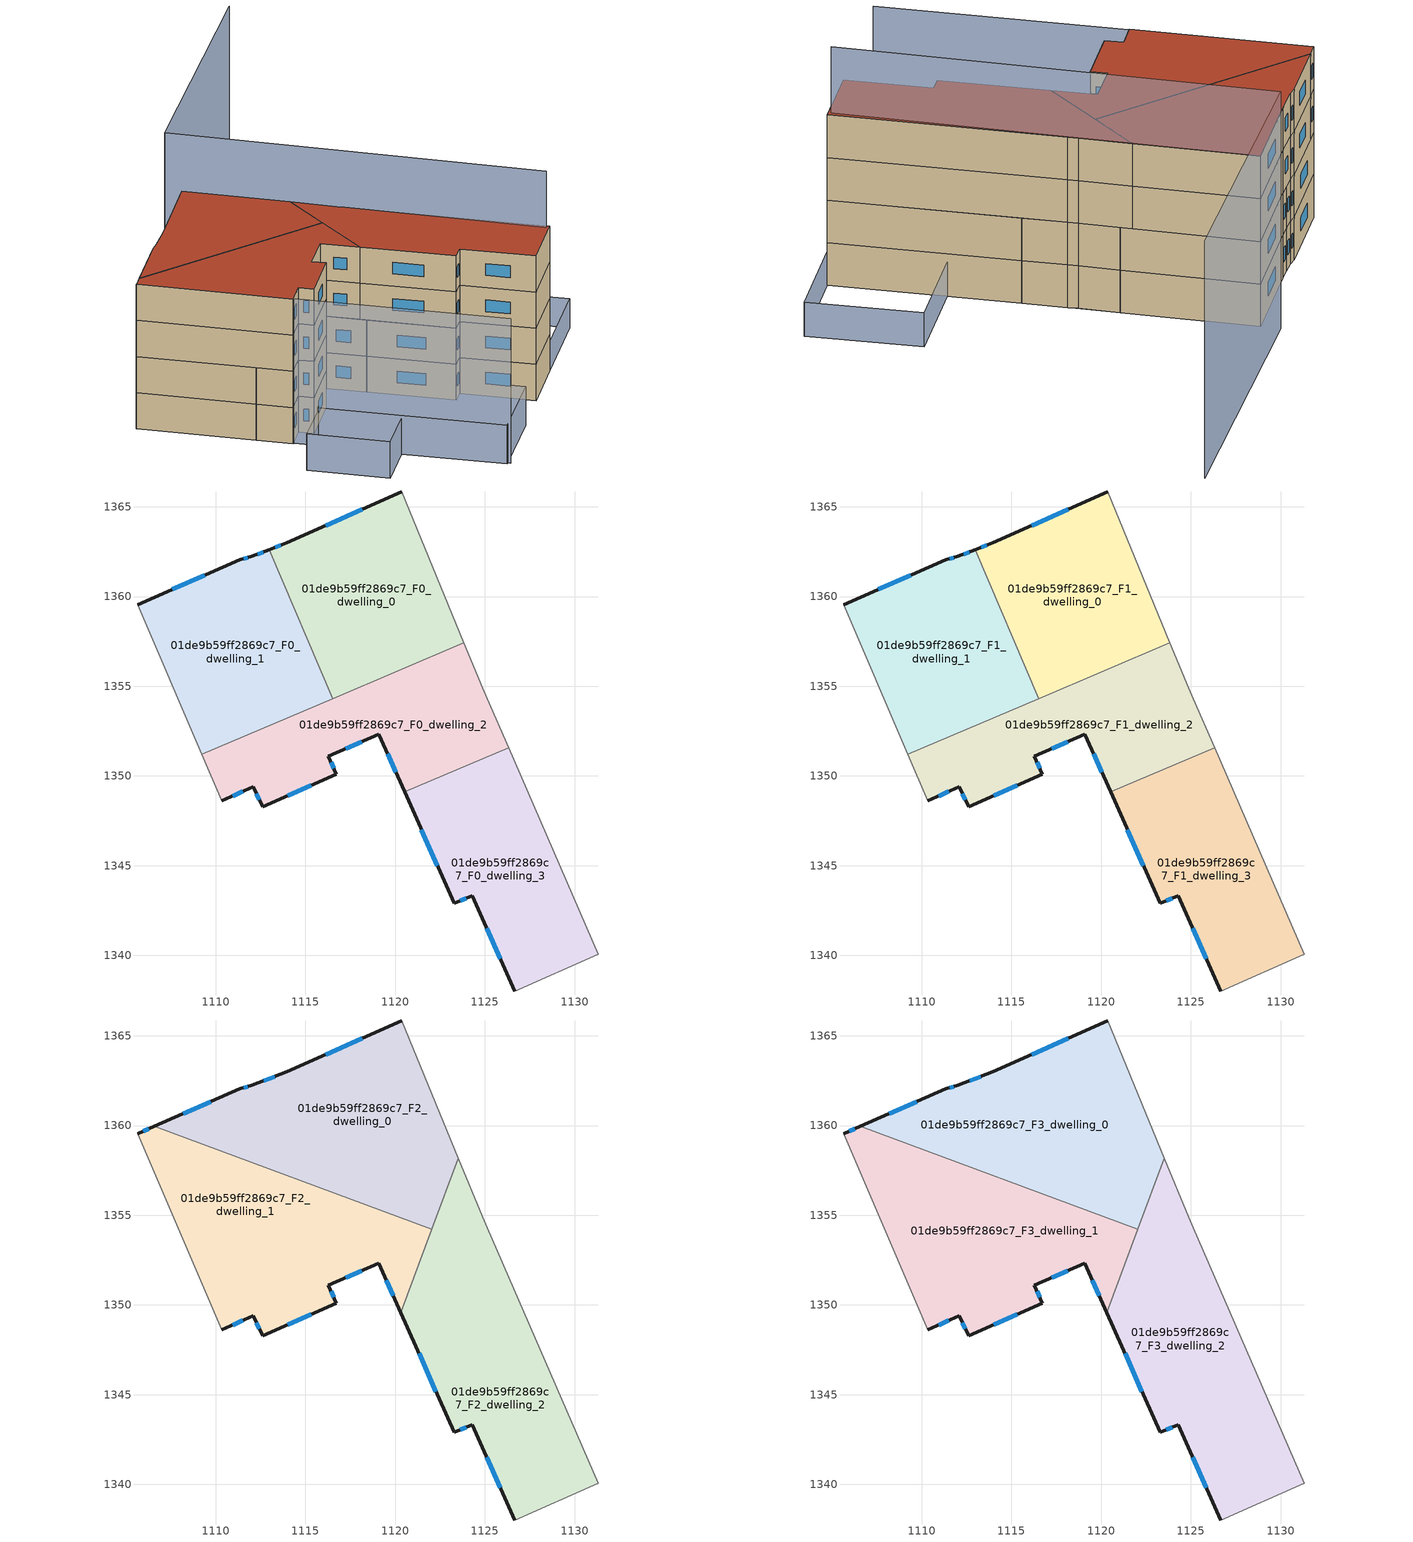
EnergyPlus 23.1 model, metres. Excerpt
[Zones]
01de9b59ff2869c7_F0_dwelling_0
 floor ground (EU_floor_Construction): 1120.35,1365.83 1123.83,1357.42 1116.52,1354.31 1112.98,1362.61 1113.94,1362.99 z0
 wall outside (EU_wall_Construction): 1120.35,1365.83 1113.94,1362.99 1112.98,1362.61 z0:3
 wall adiabatic (EU_wall_Construction): 1123.83,1357.42 1120.35,1365.83 z0:3
 wall to 01de9b59ff2869c7_F0_dwelling_1 (EU_wall_Construction): 1112.98,1362.61 1116.52,1354.31 z0:3
 wall to 01de9b59ff2869c7_F0_dwelling_2 (EU_wall_Construction): 1116.52,1354.31 1123.83,1357.42 z0:3
 window (EU_Window_Construction): 1113.62,1362.86 1113.31,1362.74 / 1118.17,1364.86 1116.12,1363.95 z1.02:1.98
01de9b59ff2869c7_F0_dwelling_1
 floor ground (EU_floor_Construction): 1112.98,1362.61 1116.52,1354.31 1109.23,1351.2 1105.64,1359.56 1111.32,1362.04 1112.01,1362.24 z0
 wall outside (EU_wall_Construction): 1112.98,1362.61 1112.01,1362.24 1111.32,1362.04 1105.64,1359.56 z0:3
 wall adiabatic (EU_wall_Construction): 1105.64,1359.56 1109.23,1351.2 z0:3
 wall to 01de9b59ff2869c7_F0_dwelling_2 (EU_wall_Construction): 1109.23,1351.2 1116.52,1354.31 z0:3
 window (EU_Window_Construction): 1109.39,1361.2 1107.57,1360.4 / 1111.78,1362.17 1111.56,1362.11 / 1112.65,1362.48 1112.34,1362.36 z1.02:1.98
01de9b59ff2869c7_F0_dwelling_2
 floor ground (EU_floor_Construction): 1123.83,1357.42 1124.87,1354.9 1125.14,1354.29 1126.32,1351.58 1120.53,1349.11 1119.1,1352.33 1116.28,1351.11 1116.72,1350.09 1112.61,1348.28 1112.09,1349.41 1110.34,1348.61 1109.23,1351.2 z0
 wall outside (EU_wall_Construction): 1110.34,1348.61 1112.09,1349.41 1112.61,1348.28 1116.72,1350.09 1116.28,1351.11 1119.1,1352.33 1120.53,1349.11 z0:3
 wall adiabatic (EU_wall_Construction): 1109.23,1351.2 1110.34,1348.61 / 1126.32,1351.58 1125.14,1354.29 1124.87,1354.9 1123.83,1357.42 z0:3
 wall to 01de9b59ff2869c7_F0_dwelling_3 (EU_wall_Construction): 1120.53,1349.11 1126.32,1351.58 z0:3
 window (EU_Window_Construction): 1114.01,1348.89 1115.32,1349.47 / 1112.27,1349.02 1112.43,1348.66 / 1110.94,1348.88 1111.49,1349.13 / 1119.58,1351.23 1120.04,1350.2 / 1117.24,1351.52 1118.14,1351.91 / 1116.57,1350.44 1116.43,1350.76 z1.02:1.98
01de9b59ff2869c7_F0_dwelling_3
 floor ground (EU_floor_Construction): 1126.32,1351.58 1131.33,1340.06 1126.68,1338.01 1124.3,1343.32 1123.28,1342.89 1120.53,1349.11 z0
 wall outside (EU_wall_Construction): 1120.53,1349.11 1123.28,1342.89 1124.3,1343.32 1126.68,1338.01 z0:3
 wall adiabatic (EU_wall_Construction): 1126.68,1338.01 1131.33,1340.06 1126.32,1351.58 z0:3
 window (EU_Window_Construction): 1121.46,1346.99 1122.34,1345.01 / 1125.11,1341.52 1125.87,1339.82 / 1123.63,1343.04 1123.96,1343.18 z1.02:1.98
01de9b59ff2869c7_F1_dwelling_0
 floor to 01de9b59ff2869c7_F0_dwelling_0 (EU_floor_Construction): 1120.35,1365.83 1123.83,1357.42 1116.52,1354.31 1112.98,1362.61 1113.94,1362.99 z3
 wall outside (EU_wall_Construction): 1120.35,1365.83 1113.94,1362.99 1112.98,1362.61 z3:6
 wall adiabatic (EU_wall_Construction): 1123.83,1357.42 1120.35,1365.83 z3:6
 wall to 01de9b59ff2869c7_F1_dwelling_1 (EU_wall_Construction): 1112.98,1362.61 1116.52,1354.31 z3:6
 wall to 01de9b59ff2869c7_F1_dwelling_2 (EU_wall_Construction): 1116.52,1354.31 1123.83,1357.42 z3:6
 window (EU_Window_Construction): 1113.62,1362.86 1113.31,1362.74 / 1118.17,1364.86 1116.12,1363.95 z4.02:4.98
01de9b59ff2869c7_F1_dwelling_1
 floor to 01de9b59ff2869c7_F0_dwelling_1 (EU_floor_Construction): 1112.98,1362.61 1116.52,1354.31 1109.23,1351.2 1105.64,1359.56 1111.32,1362.04 1112.01,1362.24 z3
 wall outside (EU_wall_Construction): 1112.98,1362.61 1112.01,1362.24 1111.32,1362.04 1105.64,1359.56 z3:6
 wall adiabatic (EU_wall_Construction): 1105.64,1359.56 1109.23,1351.2 z3:6
 wall to 01de9b59ff2869c7_F1_dwelling_2 (EU_wall_Construction): 1109.23,1351.2 1116.52,1354.31 z3:6
 window (EU_Window_Construction): 1109.39,1361.2 1107.57,1360.4 / 1111.78,1362.17 1111.56,1362.11 / 1112.65,1362.48 1112.34,1362.36 z4.02:4.98
01de9b59ff2869c7_F1_dwelling_2
 floor to 01de9b59ff2869c7_F0_dwelling_2 (EU_floor_Construction): 1123.83,1357.42 1124.87,1354.9 1125.14,1354.29 1126.32,1351.58 1120.53,1349.11 1119.1,1352.33 1116.28,1351.11 1116.72,1350.09 1112.61,1348.28 1112.09,1349.41 1110.34,1348.61 1109.23,1351.2 z3
 wall outside (EU_wall_Construction): 1110.34,1348.61 1112.09,1349.41 1112.61,1348.28 1116.72,1350.09 1116.28,1351.11 1119.1,1352.33 1120.53,1349.11 z3:6
 wall adiabatic (EU_wall_Construction): 1109.23,1351.2 1110.34,1348.61 / 1126.32,1351.58 1125.14,1354.29 1124.87,1354.9 1123.83,1357.42 z3:6
 wall to 01de9b59ff2869c7_F1_dwelling_3 (EU_wall_Construction): 1120.53,1349.11 1126.32,1351.58 z3:6
 window (EU_Window_Construction): 1114.01,1348.89 1115.32,1349.47 / 1112.27,1349.02 1112.43,1348.66 / 1110.94,1348.88 1111.49,1349.13 / 1119.58,1351.23 1120.04,1350.2 / 1117.24,1351.52 1118.14,1351.91 / 1116.57,1350.44 1116.43,1350.76 z4.02:4.98
01de9b59ff2869c7_F1_dwelling_3
 floor to 01de9b59ff2869c7_F0_dwelling_3 (EU_floor_Construction): 1126.32,1351.58 1131.33,1340.06 1126.68,1338.01 1124.3,1343.32 1123.28,1342.89 1120.53,1349.11 z3
 wall outside (EU_wall_Construction): 1120.53,1349.11 1123.28,1342.89 1124.3,1343.32 1126.68,1338.01 z3:6
 wall adiabatic (EU_wall_Construction): 1126.68,1338.01 1131.33,1340.06 1126.32,1351.58 z3:6
 window (EU_Window_Construction): 1121.46,1346.99 1122.34,1345.01 / 1125.11,1341.52 1125.87,1339.82 / 1123.63,1343.04 1123.96,1343.18 z4.02:4.98
01de9b59ff2869c7_F2_dwelling_0
 floor to 01de9b59ff2869c7_F1_dwelling_0 (EU_floor_Construction): 1120.35,1365.83 1123.51,1358.18 1123.12,1357.12 1118.99,1355.36 1115.52,1356.65 1112.98,1362.61 1113.94,1362.99 z6
 floor to 01de9b59ff2869c7_F1_dwelling_1 (EU_floor_Construction): 1112.98,1362.61 1115.52,1356.65 1106.57,1359.96 1111.32,1362.04 1112.01,1362.24 z6
 floor to 01de9b59ff2869c7_F1_dwelling_2 (EU_floor_Construction): 1123.12,1357.12 1122.05,1354.23 1118.99,1355.36 z6
 wall outside (EU_wall_Construction): 1120.35,1365.83 1113.94,1362.99 1112.01,1362.24 1111.32,1362.04 1106.57,1359.96 z6:9
 wall adiabatic (EU_wall_Construction): 1123.52,1358.18 1120.35,1365.83 z6:9
 wall to 01de9b59ff2869c7_F2_dwelling_1 (EU_wall_Construction): 1106.57,1359.96 1122.05,1354.23 z6:9
 wall to 01de9b59ff2869c7_F2_dwelling_2 (EU_wall_Construction): 1122.05,1354.23 1123.52,1358.18 z6:9
 window (EU_Window_Construction): 1113.29,1362.73 1112.67,1362.49 / 1118.17,1364.86 1116.12,1363.95 / 1109.71,1361.34 1108.19,1360.67 / 1111.78,1362.17 1111.56,1362.11 z7.02:7.98
01de9b59ff2869c7_F2_dwelling_1
 floor to 01de9b59ff2869c7_F1_dwelling_1 (EU_floor_Construction): 1115.52,1356.65 1116.52,1354.31 1109.23,1351.2 1105.64,1359.56 1106.57,1359.96 z6
 floor to 01de9b59ff2869c7_F1_dwelling_0 (EU_floor_Construction): 1118.99,1355.36 1116.52,1354.31 1115.52,1356.65 z6
 floor to 01de9b59ff2869c7_F1_dwelling_2 (EU_floor_Construction): 1122.05,1354.23 1120.32,1349.57 1119.1,1352.33 1116.28,1351.11 1116.72,1350.09 1112.61,1348.28 1112.09,1349.41 1110.34,1348.61 1109.23,1351.2 1118.99,1355.36 z6
 wall outside (EU_wall_Construction): 1110.34,1348.61 1112.09,1349.41 1112.61,1348.28 1116.72,1350.09 1116.28,1351.11 1119.1,1352.33 1120.32,1349.57 / 1106.57,1359.96 1105.64,1359.56 z6:9
 wall adiabatic (EU_wall_Construction): 1105.64,1359.56 1110.34,1348.61 z6:9
 wall to 01de9b59ff2869c7_F2_dwelling_2 (EU_wall_Construction): 1120.32,1349.57 1122.05,1354.23 z6:9
 window (EU_Window_Construction): 1119.51,1351.39 1119.91,1350.51 / 1117.24,1351.52 1118.14,1351.91 / 1116.57,1350.44 1116.43,1350.76 / 1114.01,1348.89 1115.32,1349.47 / 1112.27,1349.02 1112.43,1348.66 / 1110.94,1348.88 1111.49,1349.13 / 1106.26,1359.83 1105.96,1359.69 z7.02:7.98
01de9b59ff2869c7_F2_dwelling_2
 floor to 01de9b59ff2869c7_F1_dwelling_2 (EU_floor_Construction): 1123.83,1357.42 1124.87,1354.9 1125.14,1354.29 1126.32,1351.58 1120.53,1349.11 1120.32,1349.57 1123.12,1357.12 z6
 floor to 01de9b59ff2869c7_F1_dwelling_3 (EU_floor_Construction): 1126.32,1351.58 1131.33,1340.06 1126.68,1338.01 1124.3,1343.32 1123.28,1342.89 1120.53,1349.11 z6
 floor to 01de9b59ff2869c7_F1_dwelling_0 (EU_floor_Construction): 1123.51,1358.18 1123.83,1357.42 1123.12,1357.12 z6
 wall outside (EU_wall_Construction): 1120.32,1349.57 1123.28,1342.89 1124.3,1343.32 1126.68,1338.01 z6:9
 wall adiabatic (EU_wall_Construction): 1126.68,1338.01 1131.33,1340.06 1125.14,1354.29 1124.87,1354.9 1123.52,1358.18 z6:9
 window (EU_Window_Construction): 1121.33,1347.3 1122.27,1345.16 / 1125.11,1341.52 1125.87,1339.82 / 1123.63,1343.04 1123.96,1343.18 z7.02:7.98
01de9b59ff2869c7_F3_dwelling_0
 floor to 01de9b59ff2869c7_F2_dwelling_0 (EU_floor_Construction): 1120.35,1365.83 1123.52,1358.18 1122.05,1354.23 1106.57,1359.96 1111.32,1362.04 1112.01,1362.24 1113.94,1362.99 z9
 wall outside (EU_wall_Construction): 1120.35,1365.83 1113.94,1362.99 1112.01,1362.24 1111.32,1362.04 1106.57,1359.96 z9:12
 wall adiabatic (EU_wall_Construction): 1123.52,1358.18 1120.35,1365.83 z9:12
 wall to 01de9b59ff2869c7_F3_dwelling_1 (EU_wall_Construction): 1106.57,1359.96 1122.05,1354.23 z9:12
 wall to 01de9b59ff2869c7_F3_dwelling_2 (EU_wall_Construction): 1122.05,1354.23 1123.52,1358.18 z9:12
 window (EU_Window_Construction): 1113.29,1362.73 1112.67,1362.49 / 1118.17,1364.86 1116.12,1363.95 / 1109.71,1361.34 1108.19,1360.67 / 1111.78,1362.17 1111.56,1362.11 z10.02:10.98
 roof outside (EU_roof_Construction): 1122.05,1354.23 1123.52,1358.18 1120.35,1365.83 1113.94,1362.99 1112.01,1362.24 1111.32,1362.04 1106.57,1359.96 z12
01de9b59ff2869c7_F3_dwelling_1
 floor to 01de9b59ff2869c7_F2_dwelling_1 (EU_floor_Construction): 1122.05,1354.23 1120.32,1349.57 1119.1,1352.33 1116.28,1351.11 1116.72,1350.09 1112.61,1348.28 1112.09,1349.41 1110.34,1348.61 1105.64,1359.56 1106.57,1359.96 z9
 wall outside (EU_wall_Construction): 1110.34,1348.61 1112.09,1349.41 1112.61,1348.28 1116.72,1350.09 1116.28,1351.11 1119.1,1352.33 1120.32,1349.57 / 1106.57,1359.96 1105.64,1359.56 z9:12
 wall adiabatic (EU_wall_Construction): 1105.64,1359.56 1110.34,1348.61 z9:12
 wall to 01de9b59ff2869c7_F3_dwelling_2 (EU_wall_Construction): 1120.32,1349.57 1122.05,1354.23 z9:12
 window (EU_Window_Construction): 1119.51,1351.39 1119.91,1350.51 / 1117.24,1351.52 1118.14,1351.91 / 1116.57,1350.44 1116.43,1350.76 / 1114.01,1348.89 1115.32,1349.47 / 1112.27,1349.02 1112.43,1348.66 / 1110.94,1348.88 1111.49,1349.13 / 1106.26,1359.83 1105.96,1359.69 z10.02:10.98
 roof outside (EU_roof_Construction): 1120.32,1349.57 1122.05,1354.23 1106.57,1359.96 1105.64,1359.56 1110.34,1348.61 1112.09,1349.41 1112.61,1348.28 1116.72,1350.09 1116.28,1351.11 1119.1,1352.33 z12
01de9b59ff2869c7_F3_dwelling_2
 floor to 01de9b59ff2869c7_F2_dwelling_2 (EU_floor_Construction): 1124.87,1354.9 1125.14,1354.29 1131.33,1340.06 1126.68,1338.01 1124.3,1343.32 1123.28,1342.89 1120.32,1349.57 1123.52,1358.18 z9
 wall outside (EU_wall_Construction): 1120.32,1349.57 1123.28,1342.89 1124.3,1343.32 1126.68,1338.01 z9:12
 wall adiabatic (EU_wall_Construction): 1126.68,1338.01 1131.33,1340.06 1125.14,1354.29 1124.87,1354.9 1123.52,1358.18 z9:12
 window (EU_Window_Construction): 1121.33,1347.3 1122.27,1345.16 / 1125.11,1341.52 1125.87,1339.82 / 1123.63,1343.04 1123.96,1343.18 z10.02:10.98
 roof outside (EU_roof_Construction): 1131.33,1340.06 1125.14,1354.29 1124.87,1354.9 1123.52,1358.18 1120.32,1349.57 1123.28,1342.89 1124.3,1343.32 1126.68,1338.01 z12
shading: 1117.09,1349.5 1122.85,1336.29 / 1122.85,1336.29 1116.76,1333.64 / 1116.76,1333.64 1111,1346.85 / 1111,1346.85 1117.09,1349.5 z0:3.2; 1105.64,1359.56 1116.96,1333.5 z0:12; 1109.79,1339.41 1107.3,1345.21 / 1107.3,1345.21 1111.1,1346.84 / 1111.1,1346.84 1113.59,1341.04 / 1113.59,1341.04 1109.79,1339.41 z0:3; 1138.09,1343.05 1131.33,1340.06 / 1131.33,1340.06 1128.2,1347.15 / 1128.2,1347.15 1134.95,1350.14 / 1134.95,1350.14 1138.09,1343.05 z0:2.4; 1130.97,1340.15 1119.85,1367.04 / 1119.85,1367.04 1140,1375.36 z0:16.7
[Building]
EU S2 Campaign: North Axis=0; Terrain=City; Solar Distribution=FullExterior
[Site:Location]
Vienna: Latitude=48; Longitude=16.5; Time Zone=1; Elevation=183
[SizingPeriod:WeatherFileDays]
AnnualSizingPeriod: Begin Month=1; Begin Day of Month=1; End Month=12; End Day of Month=31; Day of Week for Start Day=Monday; Use Weather File Daylight Saving Period=No; Use Weather File Rain and Snow Indicators=No
[MATERIAL]
EU_InternalMass_Material: Roughness=MediumRough; Thickness=0.1; Conductivity=1; Density=1800; Specific Heat=900; Thermal Absorptance=0.9; Solar Absorptance=0.7; Visible Absorptance=0.7
[MATERIAL:NOMASS] Roughness=MediumRough; Thermal Absorptance=0.9; Solar Absorptance=0.7; Visible Absorptance=0.7
Name | Thermal Resistance
EU_wall_NoMass | 0.942466
EU_roof_NoMass | 0.551687
EU_floor_NoMass | 0.66527
[WINDOWMATERIAL:SIMPLEGLAZINGSYSTEM]
EU_Window_SimpleGlazing: UFactor=2.03367; Solar Heat Gain Coefficient=0.65; Visible Transmittance=0.65
[CONSTRUCTION]
EU_wall_Construction: EU_wall_NoMass
EU_roof_Construction: EU_roof_NoMass
EU_floor_Construction: EU_floor_NoMass
EU_Window_Construction: EU_Window_SimpleGlazing
EU_InternalMass_Construction: EU_InternalMass_Material
[ZONE] Type=1; Multiplier=1; Ceiling Height=autocalculate; Floor Area=autocalculate; Part of Total Floor Area=Yes
Name | Volume
01de9b59ff2869c7_F0_dwelling_0; 01de9b59ff2869c7_F1_dwelling_0 | 216.881
01de9b59ff2869c7_F2_dwelling_0; 01de9b59ff2869c7_F3_dwelling_0 | 289.184
01de9b59ff2869c7_F0_dwelling_1; 01de9b59ff2869c7_F1_dwelling_1 | 216.897
01de9b59ff2869c7_F2_dwelling_1; 01de9b59ff2869c7_F3_dwelling_1 | 289.209
01de9b59ff2869c7_F0_dwelling_2; 01de9b59ff2869c7_F1_dwelling_2 | 216.896
01de9b59ff2869c7_F2_dwelling_2; 01de9b59ff2869c7_F3_dwelling_2 | 289.187
01de9b59ff2869c7_F0_dwelling_3; 01de9b59ff2869c7_F1_dwelling_3 | 216.886
[INTERNALMASS] Construction=EU_InternalMass_Construction
Name | Zone or ZoneList | Surface Area
01de9b59ff2869c7_F0_dwelling_0_EU_InternalMass | 01de9b59ff2869c7_F0_dwelling_0 | 72.2923
01de9b59ff2869c7_F0_dwelling_1_EU_InternalMass | 01de9b59ff2869c7_F0_dwelling_1 | 72.3002
01de9b59ff2869c7_F0_dwelling_2_EU_InternalMass | 01de9b59ff2869c7_F0_dwelling_2 | 72.2987
01de9b59ff2869c7_F0_dwelling_3_EU_InternalMass | 01de9b59ff2869c7_F0_dwelling_3 | 72.2954
01de9b59ff2869c7_F1_dwelling_0_EU_InternalMass | 01de9b59ff2869c7_F1_dwelling_0 | 72.2923
01de9b59ff2869c7_F1_dwelling_1_EU_InternalMass | 01de9b59ff2869c7_F1_dwelling_1 | 72.3002
01de9b59ff2869c7_F1_dwelling_2_EU_InternalMass | 01de9b59ff2869c7_F1_dwelling_2 | 72.2987
01de9b59ff2869c7_F1_dwelling_3_EU_InternalMass | 01de9b59ff2869c7_F1_dwelling_3 | 72.2954
01de9b59ff2869c7_F2_dwelling_0_EU_InternalMass | 01de9b59ff2869c7_F2_dwelling_0 | 96.3946
01de9b59ff2869c7_F2_dwelling_1_EU_InternalMass | 01de9b59ff2869c7_F2_dwelling_1 | 96.4035
01de9b59ff2869c7_F2_dwelling_2_EU_InternalMass | 01de9b59ff2869c7_F2_dwelling_2 | 96.3958
01de9b59ff2869c7_F3_dwelling_0_EU_InternalMass | 01de9b59ff2869c7_F3_dwelling_0 | 96.3946
01de9b59ff2869c7_F3_dwelling_1_EU_InternalMass | 01de9b59ff2869c7_F3_dwelling_1 | 96.4035
01de9b59ff2869c7_F3_dwelling_2_EU_InternalMass | 01de9b59ff2869c7_F3_dwelling_2 | 96.3958
[OTHEREQUIPMENT] Fuel Type=Electricity; Design Level Calculation Method=Watts/Area; Power per Zone Floor Area=1; Fraction Latent=0; Fraction Radiant=0; Fraction Lost=0; Carbon Dioxide Generation Rate=0; EndUse Subcategory=EU_Step8_InternalGains
Name | Zone or ZoneList or Space or SpaceList | Schedule
EU_Step8_InternalGain_01de9b59ff2869c7_F0_dwelling_0_f000 | 01de9b59ff2869c7_F0_dwelling_0 | EU_Step8_GainSchedule_01de9b59ff2869c7_F0_dwelling_0_f000
EU_Step8_InternalGain_01de9b59ff2869c7_F0_dwelling_1_f000 | 01de9b59ff2869c7_F0_dwelling_1 | EU_Step8_GainSchedule_01de9b59ff2869c7_F0_dwelling_1_f000
EU_Step8_InternalGain_01de9b59ff2869c7_F0_dwelling_2_f000 | 01de9b59ff2869c7_F0_dwelling_2 | EU_Step8_GainSchedule_01de9b59ff2869c7_F0_dwelling_2_f000
EU_Step8_InternalGain_01de9b59ff2869c7_F0_dwelling_3_f000 | 01de9b59ff2869c7_F0_dwelling_3 | EU_Step8_GainSchedule_01de9b59ff2869c7_F0_dwelling_3_f000
EU_Step8_InternalGain_01de9b59ff2869c7_F1_dwelling_0_f000 | 01de9b59ff2869c7_F1_dwelling_0 | EU_Step8_GainSchedule_01de9b59ff2869c7_F1_dwelling_0_f000
EU_Step8_InternalGain_01de9b59ff2869c7_F1_dwelling_1_f000 | 01de9b59ff2869c7_F1_dwelling_1 | EU_Step8_GainSchedule_01de9b59ff2869c7_F1_dwelling_1_f000
EU_Step8_InternalGain_01de9b59ff2869c7_F1_dwelling_2_f000 | 01de9b59ff2869c7_F1_dwelling_2 | EU_Step8_GainSchedule_01de9b59ff2869c7_F1_dwelling_2_f000
EU_Step8_InternalGain_01de9b59ff2869c7_F1_dwelling_3_f000 | 01de9b59ff2869c7_F1_dwelling_3 | EU_Step8_GainSchedule_01de9b59ff2869c7_F1_dwelling_3_f000
EU_Step8_InternalGain_01de9b59ff2869c7_F2_dwelling_0_f000 | 01de9b59ff2869c7_F2_dwelling_0 | EU_Step8_GainSchedule_01de9b59ff2869c7_F2_dwelling_0_f000
EU_Step8_InternalGain_01de9b59ff2869c7_F2_dwelling_1_f000 | 01de9b59ff2869c7_F2_dwelling_1 | EU_Step8_GainSchedule_01de9b59ff2869c7_F2_dwelling_1_f000
EU_Step8_InternalGain_01de9b59ff2869c7_F2_dwelling_2_f000 | 01de9b59ff2869c7_F2_dwelling_2 | EU_Step8_GainSchedule_01de9b59ff2869c7_F2_dwelling_2_f000
EU_Step8_InternalGain_01de9b59ff2869c7_F3_dwelling_0_f000 | 01de9b59ff2869c7_F3_dwelling_0 | EU_Step8_GainSchedule_01de9b59ff2869c7_F3_dwelling_0_f000
EU_Step8_InternalGain_01de9b59ff2869c7_F3_dwelling_1_f000 | 01de9b59ff2869c7_F3_dwelling_1 | EU_Step8_GainSchedule_01de9b59ff2869c7_F3_dwelling_1_f000
EU_Step8_InternalGain_01de9b59ff2869c7_F3_dwelling_2_f000 | 01de9b59ff2869c7_F3_dwelling_2 | EU_Step8_GainSchedule_01de9b59ff2869c7_F3_dwelling_2_f000
[ZONEVENTILATION:DESIGNFLOWRATE] Schedule=EU_AlwaysOn; Design Flow Rate Calculation Method=AirChanges/Hour; Air Changes per Hour=0.530523; Ventilation Type=Natural; Fan Pressure Rise=0; Fan Total Efficiency=1; Constant Term Coefficient=1; Temperature Term Coefficient=0; Velocity Term Coefficient=0; Velocity Squared Term Coefficient=0; Minimum Indoor Temperature=-100; Maximum Indoor Temperature=100; Delta Temperature=-100; Minimum Outdoor Temperature=-100; Maximum Outdoor Temperature=100; Maximum Wind Speed=40
Name | Zone or ZoneList or Space or SpaceList
EU_ConstantAir_01de9b59ff2869c7_F0_dwelling_0 | 01de9b59ff2869c7_F0_dwelling_0
EU_ConstantAir_01de9b59ff2869c7_F0_dwelling_1 | 01de9b59ff2869c7_F0_dwelling_1
EU_ConstantAir_01de9b59ff2869c7_F0_dwelling_2 | 01de9b59ff2869c7_F0_dwelling_2
EU_ConstantAir_01de9b59ff2869c7_F0_dwelling_3 | 01de9b59ff2869c7_F0_dwelling_3
EU_ConstantAir_01de9b59ff2869c7_F1_dwelling_0 | 01de9b59ff2869c7_F1_dwelling_0
EU_ConstantAir_01de9b59ff2869c7_F1_dwelling_1 | 01de9b59ff2869c7_F1_dwelling_1
EU_ConstantAir_01de9b59ff2869c7_F1_dwelling_2 | 01de9b59ff2869c7_F1_dwelling_2
EU_ConstantAir_01de9b59ff2869c7_F1_dwelling_3 | 01de9b59ff2869c7_F1_dwelling_3
EU_ConstantAir_01de9b59ff2869c7_F2_dwelling_0 | 01de9b59ff2869c7_F2_dwelling_0
EU_ConstantAir_01de9b59ff2869c7_F2_dwelling_1 | 01de9b59ff2869c7_F2_dwelling_1
EU_ConstantAir_01de9b59ff2869c7_F2_dwelling_2 | 01de9b59ff2869c7_F2_dwelling_2
EU_ConstantAir_01de9b59ff2869c7_F3_dwelling_0 | 01de9b59ff2869c7_F3_dwelling_0
EU_ConstantAir_01de9b59ff2869c7_F3_dwelling_1 | 01de9b59ff2869c7_F3_dwelling_1
EU_ConstantAir_01de9b59ff2869c7_F3_dwelling_2 | 01de9b59ff2869c7_F3_dwelling_2
[HVACTEMPLATE:THERMOSTAT] Constant Heating Setpoint=20; Constant Cooling Setpoint=50
EU_HeatOnly_01de9b59ff2869c7_F0_dwelling_0; EU_HeatOnly_01de9b59ff2869c7_F0_dwelling_1; EU_HeatOnly_01de9b59ff2869c7_F0_dwelling_2; EU_HeatOnly_01de9b59ff2869c7_F0_dwelling_3; EU_HeatOnly_01de9b59ff2869c7_F1_dwelling_0; EU_HeatOnly_01de9b59ff2869c7_F1_dwelling_1; EU_HeatOnly_01de9b59ff2869c7_F1_dwelling_2; EU_HeatOnly_01de9b59ff2869c7_F1_dwelling_3; EU_HeatOnly_01de9b59ff2869c7_F2_dwelling_0; EU_HeatOnly_01de9b59ff2869c7_F2_dwelling_1; EU_HeatOnly_01de9b59ff2869c7_F2_dwelling_2; EU_HeatOnly_01de9b59ff2869c7_F3_dwelling_0; EU_HeatOnly_01de9b59ff2869c7_F3_dwelling_1; EU_HeatOnly_01de9b59ff2869c7_F3_dwelling_2
[HVACTEMPLATE:ZONE:IDEALLOADSAIRSYSTEM] System Availability Schedule=EU_AlwaysOn; Maximum Heating Supply Air Temperature=50; Minimum Cooling Supply Air Temperature=13; Maximum Heating Supply Air Humidity Ratio=0.0156; Minimum Cooling Supply Air Humidity Ratio=0.0077; Heating Limit=NoLimit; Cooling Limit=NoLimit; Heating Availability Schedule=EU_AlwaysOn; Cooling Availability Schedule=EU_CoolingOff; Dehumidification Control Type=ConstantSensibleHeatRatio; Cooling Sensible Heat Ratio=0.7; Dehumidification Setpoint=60; Humidification Control Type=None; Humidification Setpoint=30; Outdoor Air Method=None; Outdoor Air Flow Rate per Person=0.00944; Outdoor Air Flow Rate per Zone Floor Area=0; Outdoor Air Flow Rate per Zone=0; Demand Controlled Ventilation Type=None; Outdoor Air Economizer Type=NoEconomizer; Heat Recovery Type=None; Sensible Heat Recovery Effectiveness=0.7; Latent Heat Recovery Effectiveness=0.65
Name | Template Thermostat
01de9b59ff2869c7_F0_dwelling_0 | EU_HeatOnly_01de9b59ff2869c7_F0_dwelling_0
01de9b59ff2869c7_F0_dwelling_1 | EU_HeatOnly_01de9b59ff2869c7_F0_dwelling_1
01de9b59ff2869c7_F0_dwelling_2 | EU_HeatOnly_01de9b59ff2869c7_F0_dwelling_2
01de9b59ff2869c7_F0_dwelling_3 | EU_HeatOnly_01de9b59ff2869c7_F0_dwelling_3
01de9b59ff2869c7_F1_dwelling_0 | EU_HeatOnly_01de9b59ff2869c7_F1_dwelling_0
01de9b59ff2869c7_F1_dwelling_1 | EU_HeatOnly_01de9b59ff2869c7_F1_dwelling_1
01de9b59ff2869c7_F1_dwelling_2 | EU_HeatOnly_01de9b59ff2869c7_F1_dwelling_2
01de9b59ff2869c7_F1_dwelling_3 | EU_HeatOnly_01de9b59ff2869c7_F1_dwelling_3
01de9b59ff2869c7_F2_dwelling_0 | EU_HeatOnly_01de9b59ff2869c7_F2_dwelling_0
01de9b59ff2869c7_F2_dwelling_1 | EU_HeatOnly_01de9b59ff2869c7_F2_dwelling_1
01de9b59ff2869c7_F2_dwelling_2 | EU_HeatOnly_01de9b59ff2869c7_F2_dwelling_2
01de9b59ff2869c7_F3_dwelling_0 | EU_HeatOnly_01de9b59ff2869c7_F3_dwelling_0
01de9b59ff2869c7_F3_dwelling_1 | EU_HeatOnly_01de9b59ff2869c7_F3_dwelling_1
01de9b59ff2869c7_F3_dwelling_2 | EU_HeatOnly_01de9b59ff2869c7_F3_dwelling_2
[SIZING:ZONE] Zone Cooling Design Supply Air Temperature Input Method=SupplyAirTemperature; Zone Cooling Design Supply Air Temperature=13; Zone Heating Design Supply Air Temperature Input Method=SupplyAirTemperature; Zone Heating Design Supply Air Temperature=50; Zone Cooling Design Supply Air Humidity Ratio=0.008; Zone Heating Design Supply Air Humidity Ratio=0.008; Cooling Design Air Flow Method=DesignDay; Cooling Design Air Flow Rate=0; Cooling Minimum Air Flow per Zone Floor Area=0.000762; Cooling Minimum Air Flow=0; Cooling Minimum Air Flow Fraction=0.2; Heating Design Air Flow Method=DesignDay; Heating Design Air Flow Rate=0; Heating Maximum Air Flow per Zone Floor Area=0.002032; Heating Maximum Air Flow=0.141576; Heating Maximum Air Flow Fraction=0.3; Account for Dedicated Outdoor Air System=No; Dedicated Outdoor Air System Control Strategy=NeutralSupplyAir; Dedicated Outdoor Air Low Setpoint Temperature for Design=autosize; Dedicated Outdoor Air High Setpoint Temperature for Design=autosize; Zone Load Sizing Method=Sensible Load Only No Latent Load; Zone Latent Cooling Design Supply Air Humidity Ratio Input Method=HumidityRatioDifference; Zone Cooling Design Supply Air Humidity Ratio Difference=0.005; Zone Latent Heating Design Supply Air Humidity Ratio Input Method=HumidityRatioDifference; Zone Humidification Design Supply Air Humidity Ratio Difference=0.005
01de9b59ff2869c7_F0_dwelling_0; 01de9b59ff2869c7_F0_dwelling_1; 01de9b59ff2869c7_F0_dwelling_2; 01de9b59ff2869c7_F0_dwelling_3; 01de9b59ff2869c7_F1_dwelling_0; 01de9b59ff2869c7_F1_dwelling_1; 01de9b59ff2869c7_F1_dwelling_2; 01de9b59ff2869c7_F1_dwelling_3; 01de9b59ff2869c7_F2_dwelling_0; 01de9b59ff2869c7_F2_dwelling_1; 01de9b59ff2869c7_F2_dwelling_2; 01de9b59ff2869c7_F3_dwelling_0; 01de9b59ff2869c7_F3_dwelling_1; 01de9b59ff2869c7_F3_dwelling_2
[SCHEDULE:CONSTANT]
Name | Hourly Value
EU_AlwaysOn | 1
EU_CoolingOff | 0
[SCHEDULE:FILE] Column Number=1; Rows to Skip at Top=0; Number of Hours of Data=8760; Column Separator=Comma; Interpolate to Timestep=No; Minutes per Item=60; Adjust Schedule for Daylight Savings=Yes
Name | File
EU_Step8_GainSchedule_01de9b59ff2869c7_F0_dwelling_0_f000 | ../../schedules/01de9b59ff2869c7/01de9b59ff2869c7_F0_dwelling_0_f000_gain.csv
EU_Step8_GainSchedule_01de9b59ff2869c7_F0_dwelling_1_f000 | ../../schedules/01de9b59ff2869c7/01de9b59ff2869c7_F0_dwelling_1_f000_gain.csv
EU_Step8_GainSchedule_01de9b59ff2869c7_F0_dwelling_2_f000 | ../../schedules/01de9b59ff2869c7/01de9b59ff2869c7_F0_dwelling_2_f000_gain.csv
EU_Step8_GainSchedule_01de9b59ff2869c7_F0_dwelling_3_f000 | ../../schedules/01de9b59ff2869c7/01de9b59ff2869c7_F0_dwelling_3_f000_gain.csv
EU_Step8_GainSchedule_01de9b59ff2869c7_F1_dwelling_0_f000 | ../../schedules/01de9b59ff2869c7/01de9b59ff2869c7_F1_dwelling_0_f000_gain.csv
EU_Step8_GainSchedule_01de9b59ff2869c7_F1_dwelling_1_f000 | ../../schedules/01de9b59ff2869c7/01de9b59ff2869c7_F1_dwelling_1_f000_gain.csv
EU_Step8_GainSchedule_01de9b59ff2869c7_F1_dwelling_2_f000 | ../../schedules/01de9b59ff2869c7/01de9b59ff2869c7_F1_dwelling_2_f000_gain.csv
EU_Step8_GainSchedule_01de9b59ff2869c7_F1_dwelling_3_f000 | ../../schedules/01de9b59ff2869c7/01de9b59ff2869c7_F1_dwelling_3_f000_gain.csv
EU_Step8_GainSchedule_01de9b59ff2869c7_F2_dwelling_0_f000 | ../../schedules/01de9b59ff2869c7/01de9b59ff2869c7_F2_dwelling_0_f000_gain.csv
EU_Step8_GainSchedule_01de9b59ff2869c7_F2_dwelling_1_f000 | ../../schedules/01de9b59ff2869c7/01de9b59ff2869c7_F2_dwelling_1_f000_gain.csv
EU_Step8_GainSchedule_01de9b59ff2869c7_F2_dwelling_2_f000 | ../../schedules/01de9b59ff2869c7/01de9b59ff2869c7_F2_dwelling_2_f000_gain.csv
EU_Step8_GainSchedule_01de9b59ff2869c7_F3_dwelling_0_f000 | ../../schedules/01de9b59ff2869c7/01de9b59ff2869c7_F3_dwelling_0_f000_gain.csv
EU_Step8_GainSchedule_01de9b59ff2869c7_F3_dwelling_1_f000 | ../../schedules/01de9b59ff2869c7/01de9b59ff2869c7_F3_dwelling_1_f000_gain.csv
EU_Step8_GainSchedule_01de9b59ff2869c7_F3_dwelling_2_f000 | ../../schedules/01de9b59ff2869c7/01de9b59ff2869c7_F3_dwelling_2_f000_gain.csv
